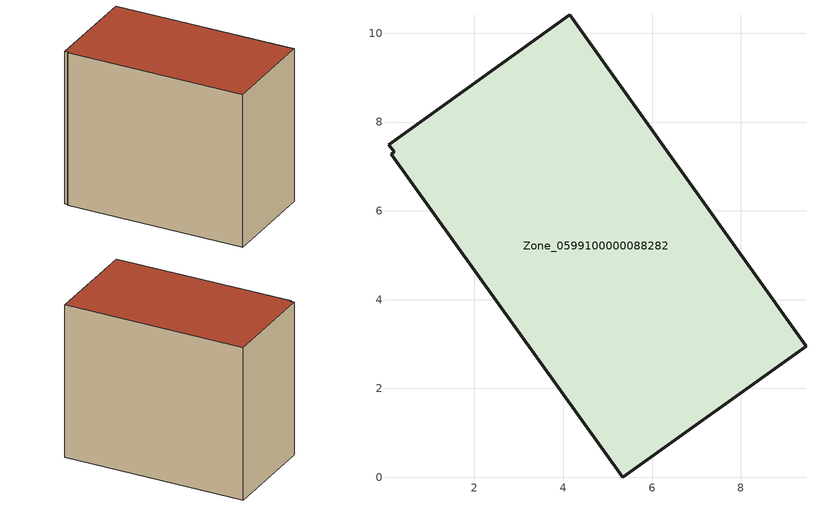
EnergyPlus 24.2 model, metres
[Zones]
Zone_0599100000088282
 floor ground (C_G): 5.34,0 0.12,7.28 0.19,7.33 0.06,7.49 4.15,10.42 9.47,2.95 z0
 wall outside (C_F): 5.34,0 9.47,2.95 4.15,10.42 0.06,7.49 0.19,7.33 0.12,7.28 5.34,0 z0:7.8
 roof outside (C_R): 0.12,7.28 5.34,0 9.47,2.95 4.15,10.42 0.06,7.49 0.19,7.33 z7.8
[BUILDING]
Pand.0599100000088282: North Axis=0; Terrain=City; Loads Convergence Tolerance Value=0.04; Temperature Convergence Tolerance Value=0.4; Solar Distribution=FullExterior; Maximum Number of Warmup Days=25; Minimum Number of Warmup Days=1
[Site:Location]
Rotterdam.The.Hague.AP_ZH_NLD Design_Conditions: Latitude=51.96; Longitude=4.45; Time Zone=1; Elevation=-4.5
[SITE:GROUNDTEMPERATURE:BUILDINGSURFACE]
18, 18, 18, 18, 18, 18, 18, 18, 18, 18, 18, 18
[MATERIAL] Thermal Absorptance=0.9; Solar Absorptance=0.7; Visible Absorptance=0.7
Name | Roughness | Thickness | Conductivity | Density | Specific Heat
G.TI.1975-1991 | MediumSmooth | 0.15 | 0.288461 | 540 | 1210
F.TI.1975-1991 | Rough | 0.3 | 0.230769 | 1920 | 840
R.TI.1975-1991 | MediumRough | 0.2 | 0.153846 | 1500 | 1000
[CONSTRUCTION]
C_G: G.TI.1975-1991
C_F: F.TI.1975-1991
C_R: R.TI.1975-1991
[ZONE]
Zone_0599100000088282: Type=1; Multiplier=1; Ceiling Height=Autocalculate; Volume=Autocalculate; Floor Area=autocalculate; Part of Total Floor Area=Yes
[ZONEINFILTRATION:DESIGNFLOWRATE]
Infil_Zone_0599100000088282: Zone or ZoneList or Space or SpaceList=Zone_0599100000088282; Schedule=AlwaysOn; Design Flow Rate Calculation Method=Flow/Area; Flow Rate per Floor Area=0.003; Constant Term Coefficient=1; Temperature Term Coefficient=0; Velocity Term Coefficient=0; Velocity Squared Term Coefficient=0
[HVACTEMPLATE:ZONE:IDEALLOADSAIRSYSTEM]
Zone_0599100000088282: Maximum Heating Supply Air Temperature=50; Minimum Cooling Supply Air Temperature=13; Maximum Heating Supply Air Humidity Ratio=0.0156; Minimum Cooling Supply Air Humidity Ratio=0.0077; Heating Limit=NoLimit; Cooling Limit=NoLimit; Dehumidification Control Type=ConstantSensibleHeatRatio; Cooling Sensible Heat Ratio=0.7; Dehumidification Setpoint=60; Humidification Control Type=None; Humidification Setpoint=30; Outdoor Air Method=None; Outdoor Air Flow Rate per Person=0.00944; Outdoor Air Flow Rate per Zone Floor Area=0; Outdoor Air Flow Rate per Zone=0; Demand Controlled Ventilation Type=None; Outdoor Air Economizer Type=NoEconomizer; Heat Recovery Type=None; Sensible Heat Recovery Effectiveness=0.7; Latent Heat Recovery Effectiveness=0.65
[ZONECONTROL:THERMOSTAT]
ThermostatControl_Zone_0599100000088282: Zone or ZoneList=Zone_0599100000088282; Control Type Schedule=DualSetpointControlType; Control 1=Thermostat_Zone_0599100000088282; Temperature Difference Between Cutout And Setpoint=0
[THERMOSTATSETPOINT:DUALSETPOINT]
Thermostat_Zone_0599100000088282: Heating Setpoint Temperature Schedule=HeatingSetpoint_Zone_0599100000088282; Cooling Setpoint Temperature Schedule=CoolingSetpoint_Zone_0599100000088282
[SCHEDULE:COMPACT]
HeatingSetpoint_Zone_0599100000088282: Through: 12/31, For: AllDays, Until: 24:00, 21
CoolingSetpoint_Zone_0599100000088282: Through: 12/31, For: AllDays, Until: 24:00, 24
DualSetpointControlType: Through: 12/31, For: AllDays, Until: 24:00, 4
AlwaysOn: Through: 12/31, For: AllDays, Until: 24:00, 1
